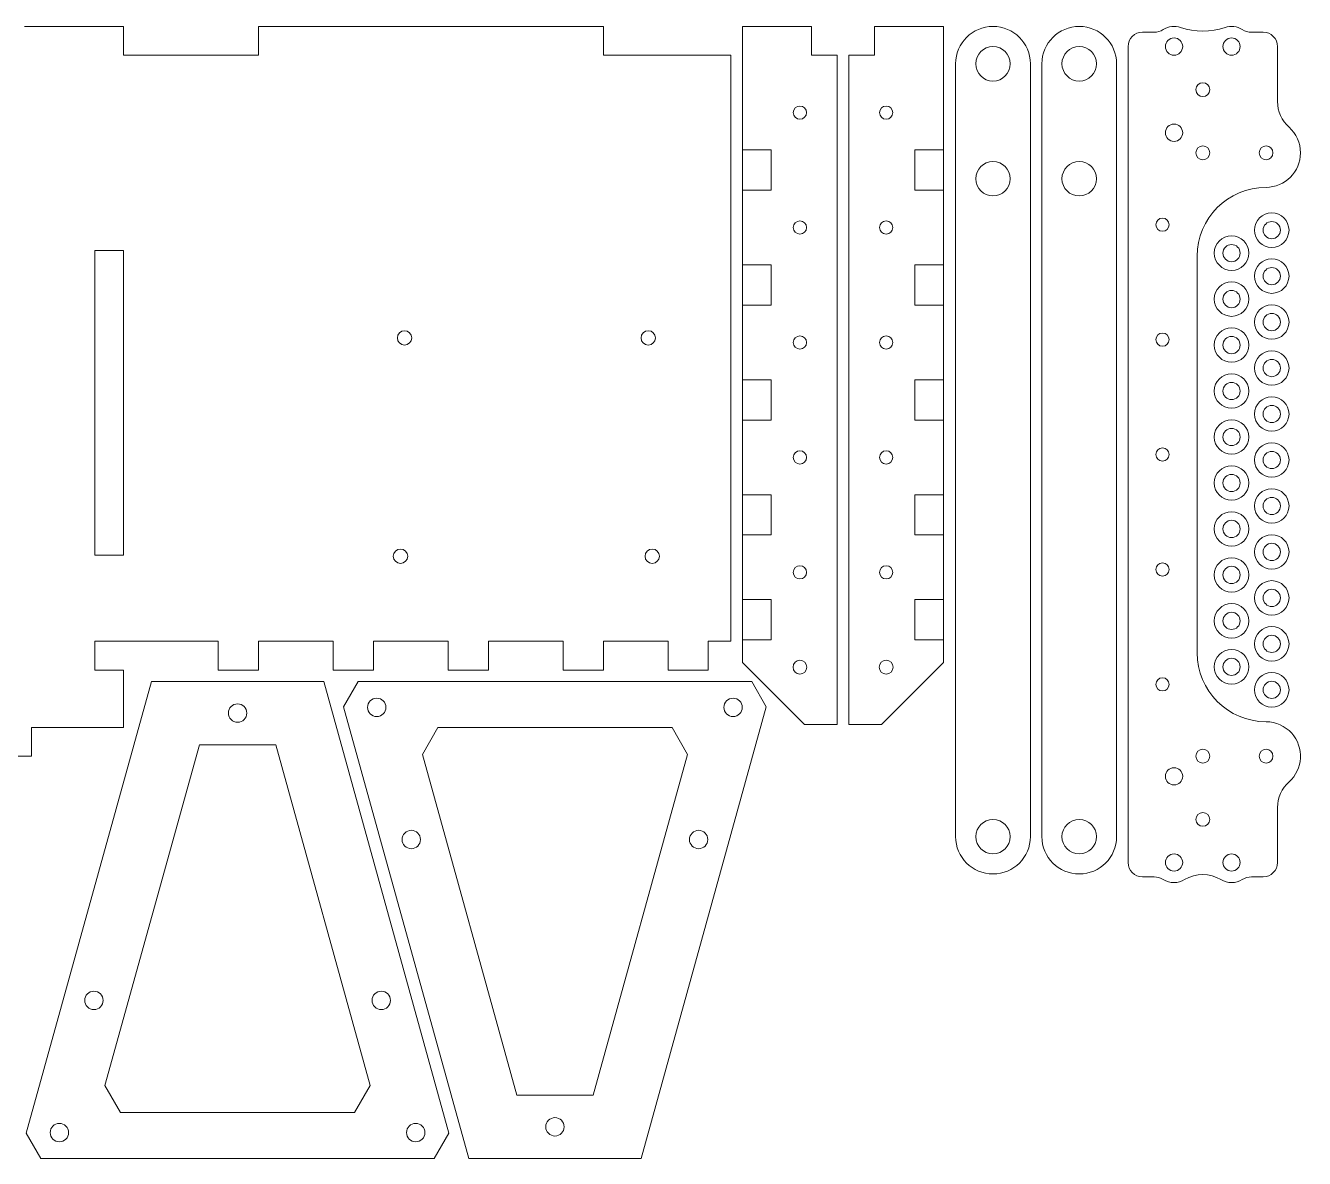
# Model space of a CAD drawing. Header units: inches. Extents: x 0.1 to 20.4, y 2.7 to 12.5.
# Drawn here: x 11.66 to 20.42, y 4.76 to 12.53 of the extents above; entities that cross this region are included whole.
import ezdxf

# ---------------------------------------------------------------- set-up
doc = ezdxf.new("R2010")
doc.units = ezdxf.units.IN

msp = doc.modelspace()

# ---------------------------------------------------------------- linework, layer by layer
at = {"color": 1, "linetype": 'Continuous', "lineweight": 9, "true_color": 0xff0000}
for points in [[(11.381, 7.5197), (11.6959, 7.5197), (11.6959, 7.7165), (12.3259, 7.7165), (12.3259, 8.1102), (12.129, 8.1102), (12.129, 8.3071), (12.9755, 8.3071), (12.9755, 8.1102), (13.2511, 8.1102), (13.2511, 8.3071), (13.7629, 8.3071), (13.7629, 8.1102), (14.0385, 8.1102), (14.0385, 8.3071), (14.5503, 8.3071), (14.5503, 8.1102), (14.8259, 8.1102), (14.8259, 8.3071), (15.3377, 8.3071), (15.3377, 8.1102), (15.6133, 8.1102), (15.6133, 8.3071), (16.0562, 8.3071), (16.0562, 8.1102), (16.3318, 8.1102), (16.3318, 8.3071), (16.487, 8.3071), (16.487, 12.3228), (15.6133, 12.3228), (15.6133, 12.5197), (13.2511, 12.5197), (13.2511, 12.5197), (13.2511, 12.3228), (12.3259, 12.3228), (12.3259, 12.5197), (11.649, 12.5197)], [(16.5657, 12.5197), (17.0382, 12.5197)], [(16.5657, 12.5197), (16.5657, 8.1617), (16.9912, 7.7362), (17.2153, 7.7362)], [(17.0382, 12.5197), (17.0382, 12.3228)], [(17.2941, 7.7362), (17.5182, 7.7362), (17.9437, 8.1617), (17.9437, 12.5197)], [(17.4712, 12.5197), (17.9437, 12.5197)], [(17.4712, 12.3228), (17.4712, 12.5197)], [(17.2153, 12.3228), (17.0382, 12.3228)], [(17.2153, 12.3228), (17.2153, 7.7362)], [(17.4712, 12.3228), (17.2941, 12.3228)], [(17.2941, 7.7362), (17.2941, 12.3228)], [(18.026, 12.2638), (18.026, 6.9685)], [(18.5378, 12.2638), (18.5378, 6.9685)], [(18.6166, 12.2638), (18.6166, 6.9685)], [(19.1284, 12.2638), (19.1284, 6.9685)], [(16.7626, 11.6732), (16.5657, 11.6732)], [(16.7626, 11.3976), (16.7626, 11.6732)], [(17.7468, 11.6732), (17.7468, 11.3976)], [(17.9437, 11.6732), (17.7468, 11.6732)], [(16.5657, 11.3976), (16.7626, 11.3976)], [(17.7468, 11.3976), (17.9437, 11.3976)], [(16.7626, 10.8858), (16.5657, 10.8858)], [(16.7626, 10.6102), (16.7626, 10.8858)], [(17.7468, 10.8858), (17.7468, 10.6102)], [(17.9437, 10.8858), (17.7468, 10.8858)], [(16.5657, 10.6102), (16.7626, 10.6102)], [(17.7468, 10.6102), (17.9437, 10.6102)], [(16.7626, 10.0984), (16.5657, 10.0984)], [(16.7626, 9.8228), (16.7626, 10.0984)], [(17.7468, 10.0984), (17.7468, 9.8228)], [(17.9437, 10.0984), (17.7468, 10.0984)], [(16.5657, 9.8228), (16.7626, 9.8228)], [(17.7468, 9.8228), (17.9437, 9.8228)], [(16.7626, 9.311), (16.5657, 9.311)], [(16.7626, 9.0354), (16.7626, 9.311)], [(17.7468, 9.311), (17.7468, 9.0354)], [(17.9437, 9.311), (17.7468, 9.311)], [(16.5657, 9.0354), (16.7626, 9.0354)], [(17.7468, 9.0354), (17.9437, 9.0354)], [(16.5657, 8.5925), (16.7626, 8.5925)], [(16.7626, 8.5925), (16.7626, 8.3169)], [(17.7468, 8.5925), (17.9437, 8.5925)], [(17.7468, 8.3169), (17.7468, 8.5925)], [(16.7626, 8.3169), (16.5657, 8.3169)], [(17.9437, 8.3169), (17.7468, 8.3169)]]:
    msp.add_lwpolyline(points, dxfattribs=at)
for points in [[(12.129, 10.9842), (12.129, 8.8976), (12.3259, 8.8976), (12.3259, 10.9842), (12.129, 10.9842)], [(13.6981, 8.0315), (12.517, 8.0315), (11.6597, 4.9377), (11.7601, 4.7638), (14.455, 4.7638), (14.5554, 4.9377), (13.6981, 8.0315)], [(14.6909, 4.7638), (15.872, 4.7638), (16.7293, 7.8576), (16.6289, 8.0315), (13.934, 8.0315), (13.8336, 7.8576), (14.6909, 4.7638)], [(14.3731, 7.5322), (14.4795, 7.7165), (16.0834, 7.7165), (16.1898, 7.5322), (15.5426, 5.1969), (15.0203, 5.1969), (14.3731, 7.5322)], [(14.0159, 5.263), (13.9095, 5.0787), (12.3057, 5.0787), (12.1992, 5.263), (12.8464, 7.5984), (13.3687, 7.5984), (14.0159, 5.263)]]:
    msp.add_lwpolyline(points, close=True, dxfattribs=at)
for points, knots in [([(18.5378, 12.2638), (18.5378, 12.4051), (18.4233, 12.5197), (18.2819, 12.5197), (18.1406, 12.5197), (18.026, 12.4051), (18.026, 12.2638)], [0, 0, 0, 0, 1, 1, 1, 2, 2, 2, 2]), ([(19.1284, 12.2638), (19.1284, 12.4051), (19.0138, 12.5197), (18.8725, 12.5197), (18.7311, 12.5197), (18.6166, 12.4051), (18.6166, 12.2638)], [0, 0, 0, 0, 1, 1, 1, 2, 2, 2, 2]), ([(19.2071, 6.7914), (19.2071, 6.737), (19.2512, 6.693), (19.3056, 6.693), (19.3056, 6.693), (19.3857, 6.693), (19.3857, 6.693), (19.408, 6.693), (19.4298, 6.6867), (19.4486, 6.6748), (19.4932, 6.6467), (19.5498, 6.6465), (19.5946, 6.6742), (19.6708, 6.7214), (19.7671, 6.7214), (19.8433, 6.6742), (19.888, 6.6465), (19.9447, 6.6467), (19.9892, 6.6748), (20.0081, 6.6867), (20.0299, 6.693), (20.0522, 6.693), (20.0522, 6.693), (20.1323, 6.693), (20.1323, 6.693), (20.1867, 6.693), (20.2307, 6.737), (20.2307, 6.7914), (20.2307, 6.7914), (20.2307, 7.1676), (20.2307, 7.1676), (20.2307, 7.2348), (20.2594, 7.2988), (20.3095, 7.3437), (20.4067, 7.4306), (20.415, 7.58), (20.3281, 7.6772), (20.2832, 7.7273), (20.2192, 7.7559), (20.152, 7.7559), (19.8911, 7.7559), (19.6796, 7.9675), (19.6796, 8.2284), (19.6796, 8.2284), (19.6796, 10.9449), (19.6796, 10.9449), (19.6796, 11.2058), (19.8911, 11.4173), (20.152, 11.4173), (20.2825, 11.4173), (20.3882, 11.5231), (20.3882, 11.6536), (20.3882, 11.7208), (20.3596, 11.7848), (20.3095, 11.8296), (20.2594, 11.8744), (20.2307, 11.9385), (20.2307, 12.0057), (20.2307, 12.0057), (20.2307, 12.3819), (20.2307, 12.3819), (20.2307, 12.4362), (20.1867, 12.4803), (20.1323, 12.4803), (20.1323, 12.4803), (20.0522, 12.4803), (20.0522, 12.4803), (20.0299, 12.4803), (20.0081, 12.4866), (19.9892, 12.4985), (19.954, 12.5207), (19.9107, 12.5257), (19.8713, 12.5123), (19.7725, 12.4786), (19.6653, 12.4786), (19.5665, 12.5123), (19.5272, 12.5257), (19.4838, 12.5207), (19.4486, 12.4985), (19.4298, 12.4866), (19.408, 12.4803), (19.3857, 12.4803), (19.3857, 12.4803), (19.3056, 12.4803), (19.3056, 12.4803), (19.2512, 12.4803), (19.2071, 12.4362), (19.2071, 12.3819), (19.2071, 12.3819), (19.2071, 6.7914), (19.2071, 6.7914)], [0, 0, 0, 0, 1, 1, 1, 2, 2, 2, 3, 3, 3, 4, 4, 4, 5, 5, 5, 6, 6, 6, 7, 7, 7, 8, 8, 8, 9, 9, 9, 10, 10, 10, 11, 11, 11, 12, 12, 12, 13, 13, 13, 14, 14, 14, 15, 15, 15, 16, 16, 16, 17, 17, 17, 18, 18, 18, 19, 19, 19, 20, 20, 20, 21, 21, 21, 22, 22, 22, 23, 23, 23, 24, 24, 24, 25, 25, 25, 26, 26, 26, 27, 27, 27, 28, 28, 28, 29, 29, 29, 30, 30, 30, 30]), ([(19.5221, 12.3228), (19.5547, 12.3228), (19.5811, 12.3493), (19.5811, 12.3819), (19.5811, 12.4145), (19.5547, 12.4409), (19.5221, 12.4409), (19.4895, 12.4409), (19.463, 12.4145), (19.463, 12.3819), (19.463, 12.3493), (19.4895, 12.3228), (19.5221, 12.3228)], [0, 0, 0, 0, 1, 1, 1, 2, 2, 2, 3, 3, 3, 4, 4, 4, 4]), ([(19.9158, 12.3228), (19.9484, 12.3228), (19.9748, 12.3493), (19.9748, 12.3819), (19.9748, 12.4145), (19.9484, 12.4409), (19.9158, 12.4409), (19.8832, 12.4409), (19.8567, 12.4145), (19.8567, 12.3819), (19.8567, 12.3493), (19.8832, 12.3228), (19.9158, 12.3228)], [0, 0, 0, 0, 1, 1, 1, 2, 2, 2, 3, 3, 3, 4, 4, 4, 4]), ([(18.4, 12.2638), (18.4, 12.329), (18.3471, 12.3819), (18.2819, 12.3819), (18.2167, 12.3819), (18.1638, 12.329), (18.1638, 12.2638), (18.1638, 12.1986), (18.2167, 12.1457), (18.2819, 12.1457), (18.3471, 12.1457), (18.4, 12.1986), (18.4, 12.2638)], [0, 0, 0, 0, 1, 1, 1, 2, 2, 2, 3, 3, 3, 4, 4, 4, 4]), ([(18.9906, 12.2638), (18.9906, 12.329), (18.9377, 12.3819), (18.8725, 12.3819), (18.8073, 12.3819), (18.7544, 12.329), (18.7544, 12.2638), (18.7544, 12.1986), (18.8073, 12.1457), (18.8725, 12.1457), (18.9377, 12.1457), (18.9906, 12.1986), (18.9906, 12.2638)], [0, 0, 0, 0, 1, 1, 1, 2, 2, 2, 3, 3, 3, 4, 4, 4, 4]), ([(19.7189, 12.0394), (19.745, 12.0394), (19.7662, 12.0605), (19.7662, 12.0866), (19.7662, 12.1127), (19.745, 12.1339), (19.7189, 12.1339), (19.6928, 12.1339), (19.6717, 12.1127), (19.6717, 12.0866), (19.6717, 12.0605), (19.6928, 12.0394), (19.7189, 12.0394)], [0, 0, 0, 0, 1, 1, 1, 2, 2, 2, 3, 3, 3, 4, 4, 4, 4]), ([(17.0047, 11.9291), (17.0047, 11.9541), (16.9844, 11.9744), (16.9594, 11.9744), (16.9344, 11.9744), (16.9142, 11.9541), (16.9142, 11.9291), (16.9142, 11.9041), (16.9344, 11.8839), (16.9594, 11.8839), (16.9844, 11.8839), (17.0047, 11.9041), (17.0047, 11.9291)], [0, 0, 0, 0, 1, 1, 1, 2, 2, 2, 3, 3, 3, 4, 4, 4, 4]), ([(17.55, 11.8839), (17.575, 11.8839), (17.5953, 11.9041), (17.5953, 11.9291), (17.5953, 11.9541), (17.575, 11.9744), (17.55, 11.9744), (17.525, 11.9744), (17.5047, 11.9541), (17.5047, 11.9291), (17.5047, 11.9041), (17.525, 11.8839), (17.55, 11.8839)], [0, 0, 0, 0, 1, 1, 1, 2, 2, 2, 3, 3, 3, 4, 4, 4, 4]), ([(19.5221, 11.7323), (19.5547, 11.7323), (19.5811, 11.7587), (19.5811, 11.7913), (19.5811, 11.824), (19.5547, 11.8504), (19.5221, 11.8504), (19.4895, 11.8504), (19.463, 11.824), (19.463, 11.7913), (19.463, 11.7587), (19.4895, 11.7323), (19.5221, 11.7323)], [0, 0, 0, 0, 1, 1, 1, 2, 2, 2, 3, 3, 3, 4, 4, 4, 4]), ([(19.7189, 11.6063), (19.745, 11.6063), (19.7662, 11.6275), (19.7662, 11.6536), (19.7662, 11.6796), (19.745, 11.7008), (19.7189, 11.7008), (19.6928, 11.7008), (19.6717, 11.6796), (19.6717, 11.6536), (19.6717, 11.6275), (19.6928, 11.6063), (19.7189, 11.6063)], [0, 0, 0, 0, 1, 1, 1, 2, 2, 2, 3, 3, 3, 4, 4, 4, 4]), ([(20.152, 11.6063), (20.1781, 11.6063), (20.1992, 11.6275), (20.1992, 11.6536), (20.1992, 11.6796), (20.1781, 11.7008), (20.152, 11.7008), (20.1259, 11.7008), (20.1048, 11.6796), (20.1048, 11.6536), (20.1048, 11.6275), (20.1259, 11.6063), (20.152, 11.6063)], [0, 0, 0, 0, 1, 1, 1, 2, 2, 2, 3, 3, 3, 4, 4, 4, 4]), ([(18.4, 11.4764), (18.4, 11.5416), (18.3471, 11.5945), (18.2819, 11.5945), (18.2167, 11.5945), (18.1638, 11.5416), (18.1638, 11.4764), (18.1638, 11.4112), (18.2167, 11.3583), (18.2819, 11.3583), (18.3471, 11.3583), (18.4, 11.4112), (18.4, 11.4764)], [0, 0, 0, 0, 1, 1, 1, 2, 2, 2, 3, 3, 3, 4, 4, 4, 4]), ([(18.9906, 11.4764), (18.9906, 11.5416), (18.9377, 11.5945), (18.8725, 11.5945), (18.8073, 11.5945), (18.7544, 11.5416), (18.7544, 11.4764), (18.7544, 11.4112), (18.8073, 11.3583), (18.8725, 11.3583), (18.9377, 11.3583), (18.9906, 11.4112), (18.9906, 11.4764)], [0, 0, 0, 0, 1, 1, 1, 2, 2, 2, 3, 3, 3, 4, 4, 4, 4]), ([(20.1914, 11.0059), (20.1261, 11.0059), (20.0733, 11.0588), (20.0733, 11.124), (20.0733, 11.1893), (20.1261, 11.2422), (20.1914, 11.2422), (20.2566, 11.2422), (20.3095, 11.1893), (20.3095, 11.124), (20.3095, 11.0588), (20.2566, 11.0059), (20.1914, 11.0059)], [0, 0, 0, 0, 1, 1, 1, 2, 2, 2, 3, 3, 3, 4, 4, 4, 4]), ([(17.0047, 11.1417), (17.0047, 11.1667), (16.9844, 11.187), (16.9594, 11.187), (16.9344, 11.187), (16.9142, 11.1667), (16.9142, 11.1417), (16.9142, 11.1167), (16.9344, 11.0965), (16.9594, 11.0965), (16.9844, 11.0965), (17.0047, 11.1167), (17.0047, 11.1417)], [0, 0, 0, 0, 1, 1, 1, 2, 2, 2, 3, 3, 3, 4, 4, 4, 4]), ([(17.55, 11.0965), (17.575, 11.0965), (17.5953, 11.1167), (17.5953, 11.1417), (17.5953, 11.1667), (17.575, 11.187), (17.55, 11.187), (17.525, 11.187), (17.5047, 11.1667), (17.5047, 11.1417), (17.5047, 11.1167), (17.525, 11.0965), (17.55, 11.0965)], [0, 0, 0, 0, 1, 1, 1, 2, 2, 2, 3, 3, 3, 4, 4, 4, 4]), ([(19.4433, 11.1162), (19.4683, 11.1162), (19.4886, 11.1364), (19.4886, 11.1614), (19.4886, 11.1864), (19.4683, 11.2067), (19.4433, 11.2067), (19.4183, 11.2067), (19.3981, 11.1864), (19.3981, 11.1614), (19.3981, 11.1364), (19.4183, 11.1162), (19.4433, 11.1162)], [0, 0, 0, 0, 1, 1, 1, 2, 2, 2, 3, 3, 3, 4, 4, 4, 4]), ([(20.1914, 11.065), (20.1588, 11.065), (20.1323, 11.0914), (20.1323, 11.124), (20.1323, 11.1567), (20.1588, 11.1831), (20.1914, 11.1831), (20.224, 11.1831), (20.2504, 11.1567), (20.2504, 11.124), (20.2504, 11.0914), (20.224, 11.065), (20.1914, 11.065)], [0, 0, 0, 0, 1, 1, 1, 2, 2, 2, 3, 3, 3, 4, 4, 4, 4]), ([(19.9158, 10.8484), (19.8505, 10.8484), (19.7977, 10.9013), (19.7977, 10.9666), (19.7977, 11.0318), (19.8505, 11.0847), (19.9158, 11.0847), (19.981, 11.0847), (20.0339, 11.0318), (20.0339, 10.9666), (20.0339, 10.9013), (19.981, 10.8484), (19.9158, 10.8484)], [0, 0, 0, 0, 1, 1, 1, 2, 2, 2, 3, 3, 3, 4, 4, 4, 4]), ([(19.9158, 10.9075), (19.8832, 10.9075), (19.8567, 10.9339), (19.8567, 10.9666), (19.8567, 10.9992), (19.8832, 11.0256), (19.9158, 11.0256), (19.9484, 11.0256), (19.9748, 10.9992), (19.9748, 10.9666), (19.9748, 10.9339), (19.9484, 10.9075), (19.9158, 10.9075)], [0, 0, 0, 0, 1, 1, 1, 2, 2, 2, 3, 3, 3, 4, 4, 4, 4]), ([(20.1914, 10.691), (20.1261, 10.691), (20.0733, 10.7438), (20.0733, 10.8091), (20.0733, 10.8743), (20.1261, 10.9272), (20.1914, 10.9272), (20.2566, 10.9272), (20.3095, 10.8743), (20.3095, 10.8091), (20.3095, 10.7438), (20.2566, 10.691), (20.1914, 10.691)], [0, 0, 0, 0, 1, 1, 1, 2, 2, 2, 3, 3, 3, 4, 4, 4, 4]), ([(20.1914, 10.75), (20.1588, 10.75), (20.1323, 10.7765), (20.1323, 10.8091), (20.1323, 10.8417), (20.1588, 10.8681), (20.1914, 10.8681), (20.224, 10.8681), (20.2504, 10.8417), (20.2504, 10.8091), (20.2504, 10.7765), (20.224, 10.75), (20.1914, 10.75)], [0, 0, 0, 0, 1, 1, 1, 2, 2, 2, 3, 3, 3, 4, 4, 4, 4]), ([(19.9158, 10.5335), (19.8505, 10.5335), (19.7977, 10.5864), (19.7977, 10.6516), (19.7977, 10.7168), (19.8505, 10.7697), (19.9158, 10.7697), (19.981, 10.7697), (20.0339, 10.7168), (20.0339, 10.6516), (20.0339, 10.5864), (19.981, 10.5335), (19.9158, 10.5335)], [0, 0, 0, 0, 1, 1, 1, 2, 2, 2, 3, 3, 3, 4, 4, 4, 4]), ([(19.9158, 10.5925), (19.8832, 10.5925), (19.8567, 10.619), (19.8567, 10.6516), (19.8567, 10.6842), (19.8832, 10.7107), (19.9158, 10.7107), (19.9484, 10.7107), (19.9748, 10.6842), (19.9748, 10.6516), (19.9748, 10.619), (19.9484, 10.5925), (19.9158, 10.5925)], [0, 0, 0, 0, 1, 1, 1, 2, 2, 2, 3, 3, 3, 4, 4, 4, 4]), ([(20.1914, 10.376), (20.1261, 10.376), (20.0733, 10.4289), (20.0733, 10.4941), (20.0733, 10.5594), (20.1261, 10.6122), (20.1914, 10.6122), (20.2566, 10.6122), (20.3095, 10.5594), (20.3095, 10.4941), (20.3095, 10.4289), (20.2566, 10.376), (20.1914, 10.376)], [0, 0, 0, 0, 1, 1, 1, 2, 2, 2, 3, 3, 3, 4, 4, 4, 4]), ([(20.1914, 10.4351), (20.1588, 10.4351), (20.1323, 10.4615), (20.1323, 10.4941), (20.1323, 10.5267), (20.1588, 10.5532), (20.1914, 10.5532), (20.224, 10.5532), (20.2504, 10.5267), (20.2504, 10.4941), (20.2504, 10.4615), (20.224, 10.4351), (20.1914, 10.4351)], [0, 0, 0, 0, 1, 1, 1, 2, 2, 2, 3, 3, 3, 4, 4, 4, 4]), ([(14.2511, 10.435), (14.2239, 10.435), (14.2019, 10.413), (14.2019, 10.3858), (14.2019, 10.3587), (14.2239, 10.3366), (14.2511, 10.3366), (14.2782, 10.3366), (14.3003, 10.3587), (14.3003, 10.3858), (14.3003, 10.413), (14.2782, 10.435), (14.2511, 10.435)], [0, 0, 0, 0, 1, 1, 1, 2, 2, 2, 3, 3, 3, 4, 4, 4, 4]), ([(15.9204, 10.435), (15.8932, 10.435), (15.8712, 10.413), (15.8712, 10.3858), (15.8712, 10.3587), (15.8932, 10.3366), (15.9204, 10.3366), (15.9475, 10.3366), (15.9696, 10.3587), (15.9696, 10.3858), (15.9696, 10.413), (15.9475, 10.435), (15.9204, 10.435)], [0, 0, 0, 0, 1, 1, 1, 2, 2, 2, 3, 3, 3, 4, 4, 4, 4]), ([(19.9158, 10.2185), (19.8505, 10.2185), (19.7977, 10.2714), (19.7977, 10.3366), (19.7977, 10.4019), (19.8505, 10.4547), (19.9158, 10.4547), (19.981, 10.4547), (20.0339, 10.4019), (20.0339, 10.3366), (20.0339, 10.2714), (19.981, 10.2185), (19.9158, 10.2185)], [0, 0, 0, 0, 1, 1, 1, 2, 2, 2, 3, 3, 3, 4, 4, 4, 4]), ([(17.0047, 10.3543), (17.0047, 10.3793), (16.9844, 10.3996), (16.9594, 10.3996), (16.9344, 10.3996), (16.9142, 10.3793), (16.9142, 10.3543), (16.9142, 10.3293), (16.9344, 10.3091), (16.9594, 10.3091), (16.9844, 10.3091), (17.0047, 10.3293), (17.0047, 10.3543)], [0, 0, 0, 0, 1, 1, 1, 2, 2, 2, 3, 3, 3, 4, 4, 4, 4]), ([(17.55, 10.3091), (17.575, 10.3091), (17.5953, 10.3293), (17.5953, 10.3543), (17.5953, 10.3793), (17.575, 10.3996), (17.55, 10.3996), (17.525, 10.3996), (17.5047, 10.3793), (17.5047, 10.3543), (17.5047, 10.3293), (17.525, 10.3091), (17.55, 10.3091)], [0, 0, 0, 0, 1, 1, 1, 2, 2, 2, 3, 3, 3, 4, 4, 4, 4]), ([(19.4433, 10.3288), (19.4683, 10.3288), (19.4886, 10.349), (19.4886, 10.374), (19.4886, 10.399), (19.4683, 10.4193), (19.4433, 10.4193), (19.4183, 10.4193), (19.3981, 10.399), (19.3981, 10.374), (19.3981, 10.349), (19.4183, 10.3288), (19.4433, 10.3288)], [0, 0, 0, 0, 1, 1, 1, 2, 2, 2, 3, 3, 3, 4, 4, 4, 4]), ([(19.9158, 10.2776), (19.8832, 10.2776), (19.8567, 10.304), (19.8567, 10.3366), (19.8567, 10.3692), (19.8832, 10.3957), (19.9158, 10.3957), (19.9484, 10.3957), (19.9748, 10.3692), (19.9748, 10.3366), (19.9748, 10.304), (19.9484, 10.2776), (19.9158, 10.2776)], [0, 0, 0, 0, 1, 1, 1, 2, 2, 2, 3, 3, 3, 4, 4, 4, 4]), ([(20.1914, 10.061), (20.1261, 10.061), (20.0733, 10.1139), (20.0733, 10.1792), (20.0733, 10.2444), (20.1261, 10.2973), (20.1914, 10.2973), (20.2566, 10.2973), (20.3095, 10.2444), (20.3095, 10.1792), (20.3095, 10.1139), (20.2566, 10.061), (20.1914, 10.061)], [0, 0, 0, 0, 1, 1, 1, 2, 2, 2, 3, 3, 3, 4, 4, 4, 4]), ([(20.1914, 10.1201), (20.1588, 10.1201), (20.1323, 10.1465), (20.1323, 10.1792), (20.1323, 10.2118), (20.1588, 10.2382), (20.1914, 10.2382), (20.224, 10.2382), (20.2504, 10.2118), (20.2504, 10.1792), (20.2504, 10.1465), (20.224, 10.1201), (20.1914, 10.1201)], [0, 0, 0, 0, 1, 1, 1, 2, 2, 2, 3, 3, 3, 4, 4, 4, 4]), ([(19.9158, 9.9036), (19.8505, 9.9036), (19.7977, 9.9564), (19.7977, 10.0217), (19.7977, 10.0869), (19.8505, 10.1398), (19.9158, 10.1398), (19.981, 10.1398), (20.0339, 10.0869), (20.0339, 10.0217), (20.0339, 9.9564), (19.981, 9.9036), (19.9158, 9.9036)], [0, 0, 0, 0, 1, 1, 1, 2, 2, 2, 3, 3, 3, 4, 4, 4, 4]), ([(19.9158, 9.9626), (19.8832, 9.9626), (19.8567, 9.9891), (19.8567, 10.0217), (19.8567, 10.0543), (19.8832, 10.0807), (19.9158, 10.0807), (19.9484, 10.0807), (19.9748, 10.0543), (19.9748, 10.0217), (19.9748, 9.9891), (19.9484, 9.9626), (19.9158, 9.9626)], [0, 0, 0, 0, 1, 1, 1, 2, 2, 2, 3, 3, 3, 4, 4, 4, 4]), ([(20.1914, 9.7461), (20.1261, 9.7461), (20.0733, 9.799), (20.0733, 9.8642), (20.0733, 9.9294), (20.1261, 9.9823), (20.1914, 9.9823), (20.2566, 9.9823), (20.3095, 9.9294), (20.3095, 9.8642), (20.3095, 9.799), (20.2566, 9.7461), (20.1914, 9.7461)], [0, 0, 0, 0, 1, 1, 1, 2, 2, 2, 3, 3, 3, 4, 4, 4, 4]), ([(20.1914, 9.8051), (20.1588, 9.8051), (20.1323, 9.8316), (20.1323, 9.8642), (20.1323, 9.8968), (20.1588, 9.9233), (20.1914, 9.9233), (20.224, 9.9233), (20.2504, 9.8968), (20.2504, 9.8642), (20.2504, 9.8316), (20.224, 9.8051), (20.1914, 9.8051)], [0, 0, 0, 0, 1, 1, 1, 2, 2, 2, 3, 3, 3, 4, 4, 4, 4]), ([(19.9158, 9.5886), (19.8505, 9.5886), (19.7977, 9.6415), (19.7977, 9.7067), (19.7977, 9.772), (19.8505, 9.8248), (19.9158, 9.8248), (19.981, 9.8248), (20.0339, 9.772), (20.0339, 9.7067), (20.0339, 9.6415), (19.981, 9.5886), (19.9158, 9.5886)], [0, 0, 0, 0, 1, 1, 1, 2, 2, 2, 3, 3, 3, 4, 4, 4, 4]), ([(19.9158, 9.6477), (19.8832, 9.6477), (19.8567, 9.6741), (19.8567, 9.7067), (19.8567, 9.7393), (19.8832, 9.7658), (19.9158, 9.7658), (19.9484, 9.7658), (19.9748, 9.7393), (19.9748, 9.7067), (19.9748, 9.6741), (19.9484, 9.6477), (19.9158, 9.6477)], [0, 0, 0, 0, 1, 1, 1, 2, 2, 2, 3, 3, 3, 4, 4, 4, 4]), ([(20.1914, 9.4311), (20.1261, 9.4311), (20.0733, 9.484), (20.0733, 9.5492), (20.0733, 9.6145), (20.1261, 9.6673), (20.1914, 9.6673), (20.2566, 9.6673), (20.3095, 9.6145), (20.3095, 9.5492), (20.3095, 9.484), (20.2566, 9.4311), (20.1914, 9.4311)], [0, 0, 0, 0, 1, 1, 1, 2, 2, 2, 3, 3, 3, 4, 4, 4, 4]), ([(17.0047, 9.5669), (17.0047, 9.5919), (16.9844, 9.6122), (16.9594, 9.6122), (16.9344, 9.6122), (16.9142, 9.5919), (16.9142, 9.5669), (16.9142, 9.5419), (16.9344, 9.5216), (16.9594, 9.5216), (16.9844, 9.5216), (17.0047, 9.5419), (17.0047, 9.5669)], [0, 0, 0, 0, 1, 1, 1, 2, 2, 2, 3, 3, 3, 4, 4, 4, 4]), ([(17.55, 9.5217), (17.575, 9.5217), (17.5953, 9.5419), (17.5953, 9.5669), (17.5953, 9.5919), (17.575, 9.6122), (17.55, 9.6122), (17.525, 9.6122), (17.5047, 9.5919), (17.5047, 9.5669), (17.5047, 9.5419), (17.525, 9.5217), (17.55, 9.5217)], [0, 0, 0, 0, 1, 1, 1, 2, 2, 2, 3, 3, 3, 4, 4, 4, 4]), ([(19.4433, 9.5414), (19.4683, 9.5414), (19.4886, 9.5616), (19.4886, 9.5866), (19.4886, 9.6116), (19.4683, 9.6319), (19.4433, 9.6319), (19.4183, 9.6319), (19.3981, 9.6116), (19.3981, 9.5866), (19.3981, 9.5616), (19.4183, 9.5414), (19.4433, 9.5414)], [0, 0, 0, 0, 1, 1, 1, 2, 2, 2, 3, 3, 3, 4, 4, 4, 4]), ([(20.1914, 9.4902), (20.1588, 9.4902), (20.1323, 9.5166), (20.1323, 9.5492), (20.1323, 9.5818), (20.1588, 9.6083), (20.1914, 9.6083), (20.224, 9.6083), (20.2504, 9.5818), (20.2504, 9.5492), (20.2504, 9.5166), (20.224, 9.4902), (20.1914, 9.4902)], [0, 0, 0, 0, 1, 1, 1, 2, 2, 2, 3, 3, 3, 4, 4, 4, 4]), ([(19.9158, 9.2736), (19.8505, 9.2736), (19.7977, 9.3265), (19.7977, 9.3918), (19.7977, 9.457), (19.8505, 9.5099), (19.9158, 9.5099), (19.981, 9.5099), (20.0339, 9.457), (20.0339, 9.3918), (20.0339, 9.3265), (19.981, 9.2736), (19.9158, 9.2736)], [0, 0, 0, 0, 1, 1, 1, 2, 2, 2, 3, 3, 3, 4, 4, 4, 4]), ([(19.9158, 9.3327), (19.8832, 9.3327), (19.8567, 9.3591), (19.8567, 9.3918), (19.8567, 9.4244), (19.8832, 9.4508), (19.9158, 9.4508), (19.9484, 9.4508), (19.9748, 9.4244), (19.9748, 9.3918), (19.9748, 9.3591), (19.9484, 9.3327), (19.9158, 9.3327)], [0, 0, 0, 0, 1, 1, 1, 2, 2, 2, 3, 3, 3, 4, 4, 4, 4]), ([(20.1914, 9.1162), (20.1261, 9.1162), (20.0733, 9.169), (20.0733, 9.2343), (20.0733, 9.2995), (20.1261, 9.3524), (20.1914, 9.3524), (20.2566, 9.3524), (20.3095, 9.2995), (20.3095, 9.2343), (20.3095, 9.169), (20.2566, 9.1162), (20.1914, 9.1162)], [0, 0, 0, 0, 1, 1, 1, 2, 2, 2, 3, 3, 3, 4, 4, 4, 4]), ([(20.1914, 9.1752), (20.1588, 9.1752), (20.1323, 9.2017), (20.1323, 9.2343), (20.1323, 9.2669), (20.1588, 9.2933), (20.1914, 9.2933), (20.224, 9.2933), (20.2504, 9.2669), (20.2504, 9.2343), (20.2504, 9.2017), (20.224, 9.1752), (20.1914, 9.1752)], [0, 0, 0, 0, 1, 1, 1, 2, 2, 2, 3, 3, 3, 4, 4, 4, 4]), ([(19.9158, 8.9587), (19.8505, 8.9587), (19.7977, 9.0116), (19.7977, 9.0768), (19.7977, 9.142), (19.8505, 9.1949), (19.9158, 9.1949), (19.981, 9.1949), (20.0339, 9.142), (20.0339, 9.0768), (20.0339, 9.0116), (19.981, 8.9587), (19.9158, 8.9587)], [0, 0, 0, 0, 1, 1, 1, 2, 2, 2, 3, 3, 3, 4, 4, 4, 4]), ([(19.9158, 9.0177), (19.8832, 9.0177), (19.8567, 9.0442), (19.8567, 9.0768), (19.8567, 9.1094), (19.8832, 9.1359), (19.9158, 9.1359), (19.9484, 9.1359), (19.9748, 9.1094), (19.9748, 9.0768), (19.9748, 9.0442), (19.9484, 9.0177), (19.9158, 9.0177)], [0, 0, 0, 0, 1, 1, 1, 2, 2, 2, 3, 3, 3, 4, 4, 4, 4]), ([(20.1914, 8.8012), (20.1261, 8.8012), (20.0733, 8.8541), (20.0733, 8.9193), (20.0733, 8.9846), (20.1261, 9.0374), (20.1914, 9.0374), (20.2566, 9.0374), (20.3095, 8.9846), (20.3095, 8.9193), (20.3095, 8.8541), (20.2566, 8.8012), (20.1914, 8.8012)], [0, 0, 0, 0, 1, 1, 1, 2, 2, 2, 3, 3, 3, 4, 4, 4, 4]), ([(14.2235, 8.939), (14.1964, 8.939), (14.1743, 8.9169), (14.1743, 8.8898), (14.1743, 8.8626), (14.1964, 8.8405), (14.2235, 8.8405), (14.2507, 8.8405), (14.2727, 8.8626), (14.2727, 8.8898), (14.2727, 8.9169), (14.2507, 8.939), (14.2235, 8.939)], [0, 0, 0, 0, 1, 1, 1, 2, 2, 2, 3, 3, 3, 4, 4, 4, 4]), ([(15.9479, 8.939), (15.9208, 8.939), (15.8987, 8.9169), (15.8987, 8.8898), (15.8987, 8.8626), (15.9208, 8.8405), (15.9479, 8.8405), (15.9751, 8.8405), (15.9971, 8.8626), (15.9971, 8.8898), (15.9971, 8.9169), (15.9751, 8.939), (15.9479, 8.939)], [0, 0, 0, 0, 1, 1, 1, 2, 2, 2, 3, 3, 3, 4, 4, 4, 4]), ([(20.1914, 8.8603), (20.1588, 8.8603), (20.1323, 8.8867), (20.1323, 8.9193), (20.1323, 8.9519), (20.1588, 8.9784), (20.1914, 8.9784), (20.224, 8.9784), (20.2504, 8.9519), (20.2504, 8.9193), (20.2504, 8.8867), (20.224, 8.8603), (20.1914, 8.8603)], [0, 0, 0, 0, 1, 1, 1, 2, 2, 2, 3, 3, 3, 4, 4, 4, 4]), ([(19.9158, 8.6437), (19.8505, 8.6437), (19.7977, 8.6966), (19.7977, 8.7618), (19.7977, 8.8271), (19.8505, 8.8799), (19.9158, 8.8799), (19.981, 8.8799), (20.0339, 8.8271), (20.0339, 8.7618), (20.0339, 8.6966), (19.981, 8.6437), (19.9158, 8.6437)], [0, 0, 0, 0, 1, 1, 1, 2, 2, 2, 3, 3, 3, 4, 4, 4, 4]), ([(17.0047, 8.7795), (17.0047, 8.8045), (16.9844, 8.8248), (16.9594, 8.8248), (16.9344, 8.8248), (16.9142, 8.8045), (16.9142, 8.7795), (16.9142, 8.7545), (16.9344, 8.7342), (16.9594, 8.7342), (16.9844, 8.7342), (17.0047, 8.7545), (17.0047, 8.7795)], [0, 0, 0, 0, 1, 1, 1, 2, 2, 2, 3, 3, 3, 4, 4, 4, 4]), ([(17.55, 8.7343), (17.575, 8.7343), (17.5953, 8.7545), (17.5953, 8.7795), (17.5953, 8.8045), (17.575, 8.8248), (17.55, 8.8248), (17.525, 8.8248), (17.5047, 8.8045), (17.5047, 8.7795), (17.5047, 8.7545), (17.525, 8.7343), (17.55, 8.7343)], [0, 0, 0, 0, 1, 1, 1, 2, 2, 2, 3, 3, 3, 4, 4, 4, 4]), ([(19.4433, 8.754), (19.4683, 8.754), (19.4886, 8.7742), (19.4886, 8.7992), (19.4886, 8.8242), (19.4683, 8.8445), (19.4433, 8.8445), (19.4183, 8.8445), (19.3981, 8.8242), (19.3981, 8.7992), (19.3981, 8.7742), (19.4183, 8.754), (19.4433, 8.754)], [0, 0, 0, 0, 1, 1, 1, 2, 2, 2, 3, 3, 3, 4, 4, 4, 4]), ([(19.9158, 8.7028), (19.8832, 8.7028), (19.8567, 8.7292), (19.8567, 8.7618), (19.8567, 8.7944), (19.8832, 8.8209), (19.9158, 8.8209), (19.9484, 8.8209), (19.9748, 8.7944), (19.9748, 8.7618), (19.9748, 8.7292), (19.9484, 8.7028), (19.9158, 8.7028)], [0, 0, 0, 0, 1, 1, 1, 2, 2, 2, 3, 3, 3, 4, 4, 4, 4]), ([(20.1914, 8.4862), (20.1261, 8.4862), (20.0733, 8.5391), (20.0733, 8.6044), (20.0733, 8.6696), (20.1261, 8.7225), (20.1914, 8.7225), (20.2566, 8.7225), (20.3095, 8.6696), (20.3095, 8.6044), (20.3095, 8.5391), (20.2566, 8.4862), (20.1914, 8.4862)], [0, 0, 0, 0, 1, 1, 1, 2, 2, 2, 3, 3, 3, 4, 4, 4, 4]), ([(20.1914, 8.5453), (20.1588, 8.5453), (20.1323, 8.5717), (20.1323, 8.6044), (20.1323, 8.637), (20.1588, 8.6634), (20.1914, 8.6634), (20.224, 8.6634), (20.2504, 8.637), (20.2504, 8.6044), (20.2504, 8.5717), (20.224, 8.5453), (20.1914, 8.5453)], [0, 0, 0, 0, 1, 1, 1, 2, 2, 2, 3, 3, 3, 4, 4, 4, 4]), ([(19.9158, 8.3288), (19.8505, 8.3288), (19.7977, 8.3816), (19.7977, 8.4469), (19.7977, 8.5121), (19.8505, 8.565), (19.9158, 8.565), (19.981, 8.565), (20.0339, 8.5121), (20.0339, 8.4469), (20.0339, 8.3816), (19.981, 8.3288), (19.9158, 8.3288)], [0, 0, 0, 0, 1, 1, 1, 2, 2, 2, 3, 3, 3, 4, 4, 4, 4]), ([(19.9158, 8.3878), (19.8832, 8.3878), (19.8567, 8.4143), (19.8567, 8.4469), (19.8567, 8.4795), (19.8832, 8.5059), (19.9158, 8.5059), (19.9484, 8.5059), (19.9748, 8.4795), (19.9748, 8.4469), (19.9748, 8.4143), (19.9484, 8.3878), (19.9158, 8.3878)], [0, 0, 0, 0, 1, 1, 1, 2, 2, 2, 3, 3, 3, 4, 4, 4, 4]), ([(20.1914, 8.1713), (20.1261, 8.1713), (20.0733, 8.2242), (20.0733, 8.2894), (20.0733, 8.3546), (20.1261, 8.4075), (20.1914, 8.4075), (20.2566, 8.4075), (20.3095, 8.3546), (20.3095, 8.2894), (20.3095, 8.2242), (20.2566, 8.1713), (20.1914, 8.1713)], [0, 0, 0, 0, 1, 1, 1, 2, 2, 2, 3, 3, 3, 4, 4, 4, 4]), ([(20.1914, 8.2303), (20.1588, 8.2303), (20.1323, 8.2568), (20.1323, 8.2894), (20.1323, 8.322), (20.1588, 8.3484), (20.1914, 8.3484), (20.224, 8.3484), (20.2504, 8.322), (20.2504, 8.2894), (20.2504, 8.2568), (20.224, 8.2303), (20.1914, 8.2303)], [0, 0, 0, 0, 1, 1, 1, 2, 2, 2, 3, 3, 3, 4, 4, 4, 4]), ([(19.9158, 8.0138), (19.8505, 8.0138), (19.7977, 8.0667), (19.7977, 8.1319), (19.7977, 8.1972), (19.8505, 8.25), (19.9158, 8.25), (19.981, 8.25), (20.0339, 8.1972), (20.0339, 8.1319), (20.0339, 8.0667), (19.981, 8.0138), (19.9158, 8.0138)], [0, 0, 0, 0, 1, 1, 1, 2, 2, 2, 3, 3, 3, 4, 4, 4, 4]), ([(17.0067, 8.1299), (17.0067, 8.156), (16.9855, 8.1772), (16.9594, 8.1772), (16.9334, 8.1772), (16.9122, 8.156), (16.9122, 8.1299), (16.9122, 8.1038), (16.9334, 8.0827), (16.9594, 8.0827), (16.9855, 8.0827), (17.0067, 8.1038), (17.0067, 8.1299)], [0, 0, 0, 0, 1, 1, 1, 2, 2, 2, 3, 3, 3, 4, 4, 4, 4]), ([(17.55, 8.0827), (17.5761, 8.0827), (17.5972, 8.1038), (17.5972, 8.1299), (17.5972, 8.156), (17.5761, 8.1772), (17.55, 8.1772), (17.5239, 8.1772), (17.5027, 8.156), (17.5027, 8.1299), (17.5027, 8.1038), (17.5239, 8.0827), (17.55, 8.0827)], [0, 0, 0, 0, 1, 1, 1, 2, 2, 2, 3, 3, 3, 4, 4, 4, 4]), ([(19.9158, 8.0729), (19.8832, 8.0729), (19.8567, 8.0993), (19.8567, 8.1319), (19.8567, 8.1645), (19.8832, 8.191), (19.9158, 8.191), (19.9484, 8.191), (19.9748, 8.1645), (19.9748, 8.1319), (19.9748, 8.0993), (19.9484, 8.0729), (19.9158, 8.0729)], [0, 0, 0, 0, 1, 1, 1, 2, 2, 2, 3, 3, 3, 4, 4, 4, 4]), ([(20.1914, 7.8563), (20.1261, 7.8563), (20.0733, 7.9092), (20.0733, 7.9744), (20.0733, 8.0397), (20.1261, 8.0925), (20.1914, 8.0925), (20.2566, 8.0925), (20.3095, 8.0397), (20.3095, 7.9744), (20.3095, 7.9092), (20.2566, 7.8563), (20.1914, 7.8563)], [0, 0, 0, 0, 1, 1, 1, 2, 2, 2, 3, 3, 3, 4, 4, 4, 4]), ([(19.4433, 7.9666), (19.4683, 7.9666), (19.4886, 7.9868), (19.4886, 8.0119), (19.4886, 8.0369), (19.4683, 8.0571), (19.4433, 8.0571), (19.4183, 8.0571), (19.3981, 8.0369), (19.3981, 8.0119), (19.3981, 7.9868), (19.4183, 7.9666), (19.4433, 7.9666)], [0, 0, 0, 0, 1, 1, 1, 2, 2, 2, 3, 3, 3, 4, 4, 4, 4]), ([(20.1914, 7.9154), (20.1588, 7.9154), (20.1323, 7.9418), (20.1323, 7.9744), (20.1323, 8.007), (20.1588, 8.0335), (20.1914, 8.0335), (20.224, 8.0335), (20.2504, 8.007), (20.2504, 7.9744), (20.2504, 7.9418), (20.224, 7.9154), (20.1914, 7.9154)], [0, 0, 0, 0, 1, 1, 1, 2, 2, 2, 3, 3, 3, 4, 4, 4, 4]), ([(13.998, 7.8543), (13.998, 7.8196), (14.0262, 7.7913), (14.061, 7.7913), (14.0958, 7.7913), (14.124, 7.8196), (14.124, 7.8543), (14.124, 7.8891), (14.0958, 7.9173), (14.061, 7.9173), (14.0262, 7.9173), (13.998, 7.8891), (13.998, 7.8543)], [0, 0, 0, 0, 1, 1, 1, 2, 2, 2, 3, 3, 3, 4, 4, 4, 4]), ([(16.4389, 7.8543), (16.4389, 7.8196), (16.4672, 7.7913), (16.5019, 7.7913), (16.5367, 7.7913), (16.5649, 7.8196), (16.5649, 7.8543), (16.5649, 7.8891), (16.5367, 7.9173), (16.5019, 7.9173), (16.4672, 7.9173), (16.4389, 7.8891), (16.4389, 7.8543)], [0, 0, 0, 0, 1, 1, 1, 2, 2, 2, 3, 3, 3, 4, 4, 4, 4]), ([(13.1706, 7.815), (13.1706, 7.8497), (13.1423, 7.8779), (13.1076, 7.8779), (13.0728, 7.8779), (13.0446, 7.8497), (13.0446, 7.815), (13.0446, 7.7802), (13.0728, 7.752), (13.1076, 7.752), (13.1423, 7.752), (13.1706, 7.7802), (13.1706, 7.815)], [0, 0, 0, 0, 1, 1, 1, 2, 2, 2, 3, 3, 3, 4, 4, 4, 4]), ([(19.7189, 7.4725), (19.745, 7.4725), (19.7662, 7.4936), (19.7662, 7.5197), (19.7662, 7.5458), (19.745, 7.567), (19.7189, 7.567), (19.6928, 7.567), (19.6717, 7.5458), (19.6717, 7.5197), (19.6717, 7.4936), (19.6928, 7.4725), (19.7189, 7.4725)], [0, 0, 0, 0, 1, 1, 1, 2, 2, 2, 3, 3, 3, 4, 4, 4, 4]), ([(20.152, 7.4725), (20.1781, 7.4725), (20.1992, 7.4936), (20.1992, 7.5197), (20.1992, 7.5458), (20.1781, 7.567), (20.152, 7.567), (20.1259, 7.567), (20.1048, 7.5458), (20.1048, 7.5197), (20.1048, 7.4936), (20.1259, 7.4725), (20.152, 7.4725)], [0, 0, 0, 0, 1, 1, 1, 2, 2, 2, 3, 3, 3, 4, 4, 4, 4]), ([(19.5221, 7.3229), (19.5547, 7.3229), (19.5811, 7.3493), (19.5811, 7.3819), (19.5811, 7.4145), (19.5547, 7.441), (19.5221, 7.441), (19.4895, 7.441), (19.463, 7.4145), (19.463, 7.3819), (19.463, 7.3493), (19.4895, 7.3229), (19.5221, 7.3229)], [0, 0, 0, 0, 1, 1, 1, 2, 2, 2, 3, 3, 3, 4, 4, 4, 4]), ([(19.7189, 7.0394), (19.745, 7.0394), (19.7662, 7.0606), (19.7662, 7.0867), (19.7662, 7.1128), (19.745, 7.1339), (19.7189, 7.1339), (19.6928, 7.1339), (19.6717, 7.1128), (19.6717, 7.0867), (19.6717, 7.0606), (19.6928, 7.0394), (19.7189, 7.0394)], [0, 0, 0, 0, 1, 1, 1, 2, 2, 2, 3, 3, 3, 4, 4, 4, 4]), ([(14.2342, 6.9488), (14.2342, 6.9141), (14.2624, 6.8858), (14.2972, 6.8858), (14.332, 6.8858), (14.3602, 6.9141), (14.3602, 6.9488), (14.3602, 6.9836), (14.332, 7.0118), (14.2972, 7.0118), (14.2624, 7.0118), (14.2342, 6.9836), (14.2342, 6.9488)], [0, 0, 0, 0, 1, 1, 1, 2, 2, 2, 3, 3, 3, 4, 4, 4, 4]), ([(16.2027, 6.9488), (16.2027, 6.9141), (16.2309, 6.8858), (16.2657, 6.8858), (16.3005, 6.8858), (16.3287, 6.9141), (16.3287, 6.9488), (16.3287, 6.9836), (16.3005, 7.0118), (16.2657, 7.0118), (16.2309, 7.0118), (16.2027, 6.9836), (16.2027, 6.9488)], [0, 0, 0, 0, 1, 1, 1, 2, 2, 2, 3, 3, 3, 4, 4, 4, 4]), ([(18.4, 6.9685), (18.4, 7.0337), (18.3471, 7.0866), (18.2819, 7.0866), (18.2167, 7.0866), (18.1638, 7.0337), (18.1638, 6.9685), (18.1638, 6.9033), (18.2167, 6.8504), (18.2819, 6.8504), (18.3471, 6.8504), (18.4, 6.9033), (18.4, 6.9685)], [0, 0, 0, 0, 1, 1, 1, 2, 2, 2, 3, 3, 3, 4, 4, 4, 4]), ([(18.9906, 6.9685), (18.9906, 7.0337), (18.9377, 7.0866), (18.8725, 7.0866), (18.8073, 7.0866), (18.7544, 7.0337), (18.7544, 6.9685), (18.7544, 6.9033), (18.8073, 6.8504), (18.8725, 6.8504), (18.9377, 6.8504), (18.9906, 6.9033), (18.9906, 6.9685)], [0, 0, 0, 0, 1, 1, 1, 2, 2, 2, 3, 3, 3, 4, 4, 4, 4]), ([(18.026, 6.9685), (18.026, 6.8272), (18.1406, 6.7126), (18.2819, 6.7126), (18.4233, 6.7126), (18.5378, 6.8272), (18.5378, 6.9685)], [0, 0, 0, 0, 1, 1, 1, 2, 2, 2, 2]), ([(18.6166, 6.9685), (18.6166, 6.8272), (18.7311, 6.7126), (18.8725, 6.7126), (19.0138, 6.7126), (19.1284, 6.8272), (19.1284, 6.9685)], [0, 0, 0, 0, 1, 1, 1, 2, 2, 2, 2]), ([(19.5221, 6.7323), (19.5547, 6.7323), (19.5811, 6.7588), (19.5811, 6.7914), (19.5811, 6.824), (19.5547, 6.8504), (19.5221, 6.8504), (19.4895, 6.8504), (19.463, 6.824), (19.463, 6.7914), (19.463, 6.7588), (19.4895, 6.7323), (19.5221, 6.7323)], [0, 0, 0, 0, 1, 1, 1, 2, 2, 2, 3, 3, 3, 4, 4, 4, 4]), ([(19.9158, 6.7323), (19.9484, 6.7323), (19.9748, 6.7588), (19.9748, 6.7914), (19.9748, 6.824), (19.9484, 6.8504), (19.9158, 6.8504), (19.8832, 6.8504), (19.8567, 6.824), (19.8567, 6.7914), (19.8567, 6.7588), (19.8832, 6.7323), (19.9158, 6.7323)], [0, 0, 0, 0, 1, 1, 1, 2, 2, 2, 3, 3, 3, 4, 4, 4, 4]), ([(12.1863, 5.8465), (12.1863, 5.8812), (12.1581, 5.9094), (12.1233, 5.9094), (12.0885, 5.9094), (12.0603, 5.8812), (12.0603, 5.8465), (12.0603, 5.8117), (12.0885, 5.7835), (12.1233, 5.7835), (12.1581, 5.7835), (12.1863, 5.8117), (12.1863, 5.8465)], [0, 0, 0, 0, 1, 1, 1, 2, 2, 2, 3, 3, 3, 4, 4, 4, 4]), ([(14.1548, 5.8465), (14.1548, 5.8812), (14.1266, 5.9094), (14.0918, 5.9094), (14.057, 5.9094), (14.0288, 5.8812), (14.0288, 5.8465), (14.0288, 5.8117), (14.057, 5.7835), (14.0918, 5.7835), (14.1266, 5.7835), (14.1548, 5.8117), (14.1548, 5.8465)], [0, 0, 0, 0, 1, 1, 1, 2, 2, 2, 3, 3, 3, 4, 4, 4, 4]), ([(11.9501, 4.9409), (11.9501, 4.9757), (11.9219, 5.0039), (11.8871, 5.0039), (11.8523, 5.0039), (11.8241, 4.9757), (11.8241, 4.9409), (11.8241, 4.9062), (11.8523, 4.878), (11.8871, 4.878), (11.9219, 4.878), (11.9501, 4.9062), (11.9501, 4.9409)], [0, 0, 0, 0, 1, 1, 1, 2, 2, 2, 3, 3, 3, 4, 4, 4, 4]), ([(14.391, 4.9409), (14.391, 4.9757), (14.3628, 5.0039), (14.328, 5.0039), (14.2933, 5.0039), (14.265, 4.9757), (14.265, 4.9409), (14.265, 4.9062), (14.2933, 4.878), (14.328, 4.878), (14.3628, 4.878), (14.391, 4.9062), (14.391, 4.9409)], [0, 0, 0, 0, 1, 1, 1, 2, 2, 2, 3, 3, 3, 4, 4, 4, 4]), ([(15.2185, 4.9803), (15.2185, 4.9456), (15.2467, 4.9173), (15.2815, 4.9173), (15.3162, 4.9173), (15.3445, 4.9456), (15.3445, 4.9803), (15.3445, 5.0151), (15.3162, 5.0433), (15.2815, 5.0433), (15.2467, 5.0433), (15.2185, 5.0151), (15.2185, 4.9803)], [0, 0, 0, 0, 1, 1, 1, 2, 2, 2, 3, 3, 3, 4, 4, 4, 4])]:
    msp.add_open_spline(points, degree=3, knots=knots, dxfattribs=at)

doc.saveas('drawing.dxf')
